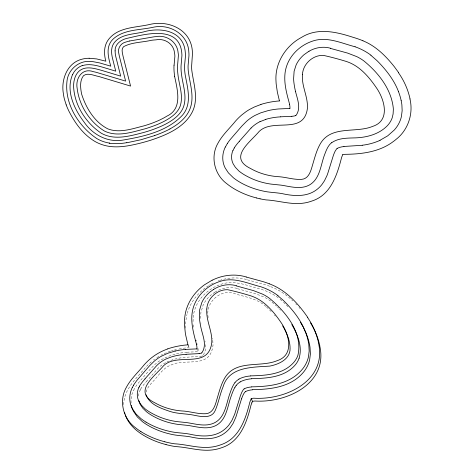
<?xml version="1.0" encoding="UTF-8"?>
<svg xmlns="http://www.w3.org/2000/svg" width="474" height="474" viewBox="0 0 474 474"><rect width="100%" height="100%" fill="white"/><g stroke="black" fill="none" stroke-linecap="round" stroke-linejoin="round"><path stroke-width="0.36" stroke-dasharray="2.37 1.78" d="M193.013 321.65L193.356 315.844A41.268 36.024 -23.5 0 1 194.624 310.091C198.47 297.743 209.046 288.038 221.275 284.216C235.009 279.53 248.844 286.272 262.069 289.573A67.379 58.817 -23.5 0 1 279.192 298.413M123.702 404.66C123.821 389.201 136.281 378.72 145.317 367.711A61.851 53.989 -23.5 0 1 149.411 363.505L152.45 360.868M146.17 391.968C147.698 385.8 153.25 381.837 156.965 376.984C160.97 372.001 165.373 366.835 171.653 364.761C184.724 358.498 207.144 367.865 212.121 349.806A29.957 26.153 -23.5 0 0 213.027 345.125L212.713 338.205M140.138 390.345L140.766 389.089M133.597 390.303L134.871 387.951A47.27 41.262 -23.5 0 1 138.787 382.441L150.779 368.565L155.377 364.068A38.364 33.494 -23.5 0 1 162.227 359.221L168.987 356.093L176.518 353.835M146.193 381.683L158.032 368.304A30.739 26.834 -23.5 0 1 166.955 361.917M153.511 360.033L154.589 359.221M214.894 292.132L210.918 295.053A30.111 26.289 -23.5 0 0 205.289 301.334L204.649 302.329A27.972 24.417 -23.5 0 0 203.026 305.369L200.893 312.579L200.609 319.968M156.811 357.686L158.956 356.359M208.483 285.745L205.704 287.611A47.459 41.428 -23.5 0 0 186.963 314.463M209.425 285.147L210.397 284.59M211.368 284.033L213.353 283.002M160.994 355.222L162.558 354.422M202.7 355.796L202.285 355.968A9.818 8.568 -23.5 0 1 200.354 356.412M166.978 361.958L172.809 359.677A56.359 49.195 -23.5 0 1 187.301 357.165L200.354 356.43M164.146 353.675L169.04 351.714M186.886 352.206L198.085 351.708L196.864 348.894M237.498 288.713L254.562 293.382L263.716 296.914A52.46 45.794 -23.5 0 1 270.855 301.239L276.603 306.109M247.422 279.85L263.811 284.311A103.403 90.261 -23.5 0 1 270.66 286.657M270.654 286.663C278.949 289.786 286.474 294.757 292.808 300.937M280.004 299.23L282.64 301.47M265.979 306.488C257.85 299.153 246.806 297.074 236.573 294.354C221.838 287.06 204.78 302.187 208.21 317.592M266.53 306.945L272.135 312.455M283.493 302.24L284.329 303.028A117.753 102.787 -23.5 0 1 285.158 303.822M277.634 307.111L278.647 308.13M295.729 303.858L296.677 304.853M288.008 306.725L287.451 306.133A117.753 102.787 -23.5 0 0 285.739 304.391M279.642 309.161L280.62 310.209M298.987 307.383L299.858 308.367M274.47 315.032L275.376 316.069M187.947 344.776L189.167 347.59L188.616 345.499M204.946 341.25L205.1 341.926M193.356 327.25L193.137 324.809M205.568 344.669L205.319 350.256L203.47 355.038A2.216 1.937 -23.5 0 1 202.73 355.832M185.761 328.162L185.796 322.273A52.17 45.54 -23.5 0 1 186.987 314.469M218.23 280.934A42.731 37.298 -23.5 0 1 219.184 280.59M219.663 280.424A42.731 37.298 -23.5 0 1 247.452 279.784M169.017 351.637A72.469 63.255 -23.5 0 1 170.687 351.104M171.535 350.843A72.469 63.255 -23.5 0 1 173.241 350.357M174.094 350.126A72.469 63.255 -23.5 0 1 178.337 349.131M179.142 348.971A72.469 63.255 -23.5 0 1 189.167 347.649M197.907 348.194A17.384 15.174 -23.5 0 1 198.179 351.702M176.518 353.829A66.526 58.071 -23.5 0 1 186.886 352.206M131.061 402.941A28.606 24.968 -23.5 0 1 133.532 390.28M214.929 292.18A25.454 22.219 -23.5 0 1 237.575 288.536M200.923 323.345A67.948 59.315 -23.5 0 1 200.863 322.865M140.665 389.047A44.609 38.945 -23.5 0 1 146.253 381.73M138.556 396.045A19.724 17.218 -23.5 0 1 140.031 390.309"/><path stroke-width="0.71" d="M174.1 65.169L174.87 56.424A21.626 18.877 -23.5 0 0 174.503 52.958C173.733 43.821 164.65 38.027 155.934 39.857A56.607 49.415 -23.5 0 0 151.277 40.308C142.182 42.482 132.027 42.127 123.655 46.642C120.923 49.018 122.541 53.195 123.044 56.157L130.569 86.072L98.853 76.51C94.184 75.745 87.957 72.338 83.531 75.674C79.508 80.681 80.473 87.974 81.546 93.828C85.901 107.835 94.427 122.061 107.865 128.887C119.644 133.443 132.388 128.697 143.972 125.853A113.89 99.416 -23.5 0 0 153.772 122.553L157.498 121.012A74.608 65.122 -23.5 0 0 160.076 119.845L163.714 117.996A49.249 42.986 -23.5 0 0 166.724 116.231C182.97 108.742 177.359 89.805 174.586 76.261M299.1 358.208C302.631 346.684 297.601 334.478 291.812 324.601M241.533 398.859L236.153 416.237A64.476 56.282 -23.5 0 1 235.714 417.481L233.072 423.389L230.139 427.821A26.603 23.22 -23.5 0 1 225.683 432.318C215.753 440.559 201.983 439.487 190.198 436.827C183.716 435.695 177.063 435.742 170.646 434.143A85.32 74.477 -23.5 0 1 153.114 428.099L152.634 427.868A81.279 70.952 -23.5 0 1 149.346 426.15L147.236 424.917A62.029 54.143 -23.5 0 1 142.301 421.552L137.324 416.919L133.478 411.319A28.606 24.968 -23.5 0 1 131.825 407.202M251.848 402.864L251.753 403.113A62.609 54.652 -23.5 0 0 250.971 405.27C246.871 422.18 240.128 441.821 221.714 447.699A36.794 32.119 -23.5 0 1 214.171 449.678C201.278 451.841 188.682 447.284 175.854 446.609A86.025 75.093 -23.5 0 1 169.805 445.519L166.06 444.636M232.995 150.477L234.274 147.983M138.912 387.531L139.546 386.274M72.617 74.424C65.525 90.789 74.199 109.174 84.242 122.286C92.685 134.723 107.675 142.633 122.796 140.108C143.989 136.524 167.269 131.369 182.508 115.129C192.237 103.895 187.597 87.974 185.204 74.981A94.095 82.138 -23.5 0 1 184.937 73.067L184.765 71.503A55.132 48.129 -23.5 0 1 184.54 67.326L184.552 66.532A29.175 25.466 -23.5 0 1 184.647 64.849L185.423 56.436A55.387 48.348 -23.5 0 0 185.441 54.871L185.423 54.196A20.832 18.184 -23.5 0 0 185.316 52.863C184.119 30.644 160.822 26.793 143.314 31.983C133.538 34.377 120.704 33.927 114.05 42.98C110.643 47.69 111.331 53.894 112.723 59.179L115.733 71.147L103.048 67.32C96.412 65.418 89.017 63.368 82.209 65.714M225.357 147.053L227.336 143.557M132.376 387.489L133.644 385.137M234.962 387.252L236.165 385.457M234.938 382.642L233.741 384.438A35.526 31.011 -23.5 0 0 231.958 388.046L231.294 389.628A79.122 69.068 -23.5 0 0 230.127 392.839C226.193 403.25 225.482 417.748 213.922 423.086C205.621 426.849 196.39 424.147 187.864 422.778A54.984 47.992 -23.5 0 0 185.891 422.524L176.808 421.587A74.507 65.039 -23.5 0 1 152.936 413.861A58.468 51.038 -23.5 0 1 145.234 408.979L141.542 405.335L139.22 401.946A19.724 17.218 -23.5 0 1 138.805 387.501M239.234 141.394L251.078 128.01M144.967 378.874L156.805 365.49A30.739 26.834 -23.5 0 1 165.734 359.102L171.582 356.863A56.359 49.195 -23.5 0 1 186.081 354.351M331.729 142.686C338.033 138.248 346.115 138.13 353.515 137.922C365.484 137.774 378.181 134.806 386.932 126.137A22.136 19.321 -23.5 0 0 392.17 117.919L393.1 113.979L393.349 109.476A38.951 33.998 -23.5 0 0 393.248 107.74C391.08 88.739 378.282 72.694 363.902 60.95A52.46 45.794 -23.5 0 0 356.768 56.619L347.608 53.094L330.544 48.419M213.667 289.318L209.698 292.239A30.111 26.289 -23.5 0 0 204.069 298.519L203.423 299.515A27.972 24.417 -23.5 0 0 201.806 302.554L199.673 309.765L199.382 317.153A67.948 59.315 -23.5 0 0 199.696 320.531A97.685 85.273 -23.5 0 0 201.094 328.286C202.819 335.971 206.925 344.776 202.25 352.223A2.216 1.937 -23.5 0 1 201.503 353.023M309.001 51.204L303.964 54.759A30.111 26.289 -23.5 0 0 298.336 61.045L297.696 62.041A27.972 24.417 -23.5 0 0 296.072 65.08L294.117 71.242L293.607 78.755A66.532 58.077 -23.5 0 0 293.969 83.057A100.328 87.577 -23.5 0 0 295.545 91.571M238.979 379.194L237.462 380.166A11.601 10.132 -23.5 0 0 234.944 382.648M240.2 382.003L238.689 382.98A11.601 10.132 -23.5 0 0 236.171 385.463M169.923 128.916C177.809 124.615 185.482 118.749 189.339 110.401C195.205 97.733 189.76 83.904 188.279 70.928A50.191 43.815 -23.5 0 1 188.065 66.704L188.077 66.176A26.414 23.054 -23.5 0 1 188.178 64.636L188.954 55.837A62.426 54.492 -23.5 0 0 188.966 54.593L188.948 53.852A22.556 19.695 -23.5 0 0 188.853 52.495C188.415 34.306 169.544 23.362 152.865 27.326C139.457 30.271 123.311 29.311 112.741 39.437C105.477 46.713 108.279 57.573 110.786 66.17L99.836 62.977L93.431 61.739A37.736 32.943 -23.5 0 0 91.689 61.561C79.543 59.688 67.906 69.417 66.947 81.534C64.565 104.073 78.654 126.345 96.856 138.609A39.318 34.324 -23.5 0 0 109.239 143.077M212.133 280.187L204.484 284.797A47.459 41.428 -23.5 0 0 185.743 311.655A52.17 45.54 -23.5 0 0 184.587 319.458L184.534 325.348L185.257 332.464A114.252 99.73 -23.5 0 0 185.796 335.622L187.947 344.776M201.474 352.982L201.059 353.16A9.818 8.568 -23.5 0 1 199.133 353.604M380.035 140.263L387.72 135.825L394.35 129.965A31.26 27.291 -23.5 0 0 401.407 116.568L402.153 110.655L401.887 104.92A61.709 53.864 -23.5 0 0 401.395 101.762L401.158 100.577M260.025 121.67L265.849 119.389M167.814 348.9C160.556 351.43 153.789 355.411 148.19 360.696A61.851 53.989 -23.5 0 0 144.096 364.897C138.224 372.25 131.043 378.661 126.528 387.015C118.63 400.388 122.861 418.56 135.374 427.619A67.705 59.096 -23.5 0 0 140.908 431.601M154.785 135.552L140.991 139.735L126.801 142.775M260.961 104.452L254.408 106.976L249.721 109.364A45.439 39.668 -23.5 0 0 245.947 111.74L241.675 115.028A60.008 52.383 -23.5 0 0 235.584 121.018C229.7 128.359 222.531 134.776 218.01 143.136C210.118 156.509 214.349 174.675 226.856 183.734A67.705 59.096 -23.5 0 0 232.39 187.716L233.623 188.492A92.027 80.331 -23.5 0 0 256.339 197.895M175.291 351.021L167.766 353.278L161.006 356.412A38.364 33.494 -23.5 0 0 154.157 361.259L149.553 365.756L137.549 379.615A47.27 41.262 -23.5 0 0 133.627 385.131M129.603 40.995L154.174 36.788A60.121 52.478 -23.5 0 1 155.436 36.688C166.184 34.389 177.377 41.748 178.141 52.958A23.848 20.82 -23.5 0 1 178.402 55.47L177.602 65.193A44.165 38.554 -23.5 0 0 177.525 69.548A74.015 64.612 -23.5 0 0 177.981 74.785C179.095 85.202 183.722 96.103 180.049 106.49C177.252 113.482 170.522 117.907 164.146 121.32A70.561 61.596 -23.5 0 1 159.963 123.353L158.198 124.129A91.6 79.958 -23.5 0 1 154.293 125.699L150.015 127.233A128.395 112.077 -23.5 0 1 145.127 128.786C132.098 132.098 117.327 137.377 104.375 131.002C89.71 121.996 79.176 105.506 77.167 88.419C75.253 78.37 82.227 67.527 93.319 71.669A55.814 48.721 -23.5 0 1 96.465 72.386L125.622 81.095L119.43 56.442A47.886 41.801 -23.5 0 1 118.927 54.018C117.143 48.609 120.698 42.986 126.208 41.943A32.102 28.019 -23.5 0 1 129.603 41.001M199.133 353.616L186.081 354.297M362.213 145.287L343.952 146.466M251.38 386.849C269.113 386.588 288.802 384.503 301.369 370.401A31.26 27.291 -23.5 0 0 308.426 356.999L309.172 351.092L308.805 344.574A62.722 54.753 -23.5 0 0 308.414 342.198L308.171 341.013A79.395 69.305 -23.5 0 0 304.77 330.242C300.605 320.057 293.756 311.24 286.225 303.319A117.753 102.787 -23.5 0 0 283.108 300.208L277.871 295.705M252.606 389.664C270.334 389.403 290.029 387.311 302.596 373.216A31.26 27.291 -23.5 0 0 309.652 359.813L310.399 353.906L310.026 347.389A62.722 54.753 -23.5 0 0 309.635 345.013L309.398 343.828A79.395 69.305 -23.5 0 0 305.997 333.056L303.247 327.22M250.343 375.87C265.339 375.538 282.421 374.721 293.353 362.888A22.005 19.209 -23.5 0 0 297.897 355.393C303.093 332.908 285.792 311.951 269.635 298.424A52.46 45.794 -23.5 0 0 262.495 294.099L253.341 290.568L236.277 285.899M251.564 378.679C266.56 378.353 283.642 377.535 294.579 365.703A22.005 19.209 -23.5 0 0 299.118 358.208M291.848 116.32L280.353 116.817M185.66 349.391L196.864 348.894M289.845 108.457L278.647 108.955A66.526 58.071 -23.5 0 0 268.272 110.578L260.747 112.842L254.917 115.466A38.584 33.678 -23.5 0 0 246.551 121.338L241.9 126.025L230.53 139.178A49.42 43.14 -23.5 0 0 227.324 143.551M89.118 58.243L96.666 58.924L105.844 61.193C103.794 53.929 103.747 45.457 108.682 39.271C118.251 27.089 135.38 27.676 149.144 24.589C168.679 19.588 191.668 29.791 192.391 52.134A27.089 23.647 -23.5 0 1 192.48 53.574L191.597 66.455A46.434 40.533 -23.5 0 0 191.816 70.502C193.611 84.165 198.938 98.977 192.189 112.19C184.19 127.636 166.546 134.912 150.987 140.132A163.489 142.71 -23.5 0 1 137.863 143.752C127.577 146.211 116.74 148.113 106.235 145.814A43.318 37.813 -23.5 0 1 92.454 139.877C82.061 132.939 74.649 122.339 69.026 111.366A95.013 82.938 -23.5 0 1 66.212 104.914M109.79 143.13L109.251 143.047M260.066 198.825L256.316 197.936M164.833 441.821L168.584 442.71A86.025 75.093 -23.5 0 0 174.628 443.8C187.455 444.464 200.058 449.026 212.95 446.869A36.794 32.119 -23.5 0 0 220.493 444.885C238.926 439.007 245.615 419.371 249.751 402.456A62.609 54.652 -23.5 0 1 250.527 400.299L250.627 400.05A34.454 30.075 -23.5 0 1 251.244 398.575L252.47 401.389A34.454 30.075 -23.5 0 0 251.848 402.864M246.202 277.035L262.584 281.497A103.403 90.261 -23.5 0 1 269.433 283.843M355.091 46.772C341.28 43.181 326.663 36.036 312.319 41.197C300.403 45.166 290.147 54.729 286.385 66.84A41.564 36.279 -23.5 0 0 285.004 73.565C283.938 83.643 286.699 93.556 289.318 103.19A45.871 40.041 -23.5 0 1 289.561 104.274M269.428 283.849C285.84 289.91 298.063 303.425 307.786 317.462M362.93 40.788C374.762 45.54 384.23 54.498 392.259 64.174A152.047 132.726 -23.5 0 1 394.415 66.84L398.504 72.433M146.01 422.103L148.125 423.335A81.279 70.952 -23.5 0 0 151.413 425.054L151.887 425.291A85.32 74.477 -23.5 0 0 169.425 431.328C176.05 432.993 182.928 432.869 189.612 434.131C201.201 436.75 214.722 437.579 224.457 429.497A26.603 23.22 -23.5 0 0 228.906 425L231.845 420.574L234.494 414.667A64.476 56.282 -23.5 0 0 234.932 413.423L240.306 396.045A43.697 38.145 -23.5 0 1 242.161 391.589L243.079 390.043A4.242 3.703 -23.5 0 1 243.6 389.379A2.98 2.601 -23.5 0 1 244.175 388.976M140.902 431.607L142.141 432.377A92.027 80.331 -23.5 0 0 164.851 441.774M370.852 55.268L376.913 60.571A120.834 105.483 -23.5 0 1 379.206 62.882C387.151 71.219 394.291 80.592 398.421 91.435M300.368 322.279L300.931 323.191M282.676 325.94L283.411 327.179M301.215 323.641L302.975 326.699M283.784 327.801C287.582 334.733 290.663 342.601 289.981 350.636C288.571 360.08 278.208 364.382 269.919 366.082C252.814 367.344 229.132 366.313 223.064 386.831C219.889 394.469 218.532 402.728 215.291 410.336C211.724 419.206 200.538 416.545 193.268 415.07C185.63 413.589 177.714 413.867 170.231 411.515C161.148 408.392 149.553 404.749 146.093 394.795M125.284 414.91C127.405 421.066 131.6 426.333 136.595 430.433A67.705 59.096 -23.5 0 0 142.129 434.415L143.361 435.191A92.027 80.331 -23.5 0 0 166.078 444.588M66.224 104.908L64.458 99.315A58.663 51.21 -23.5 0 1 63.386 93.704C60.879 79.822 67.154 62.769 82.085 59.173A24.855 21.697 -23.5 0 1 89.118 58.266M124.567 412.516L124.905 413.719M196.888 343.869L197.006 344.296M279.429 100.891L277.349 92.092L276.188 84.017A78.447 68.481 -23.5 0 1 275.998 81.048C274.754 62.995 285.846 45.623 301.624 37.333C317.598 27.356 336.54 31.93 353.13 37.333A102.017 89.053 -23.5 0 1 362.948 40.764M195.91 340.273L196.07 340.877M295.533 91.577C297.352 99.019 301.061 107.61 296.481 114.803A1.985 1.73 -23.5 0 1 295.764 115.532L295.58 115.585A3.863 3.371 -23.5 0 1 295.326 115.68M196.58 344.711C193.919 334.389 190.684 323.813 192.136 313.03A41.268 36.024 -23.5 0 1 193.404 307.276C197.249 294.929 207.825 285.224 220.054 281.402C233.789 276.709 247.612 283.47 260.842 286.758A67.379 58.817 -23.5 0 1 277.965 295.598M409.951 98.965C413.512 113.618 408.179 129.858 396.264 139.214A47.116 41.125 -23.5 0 1 393.272 141.56C379.526 151.964 361.958 154.133 345.25 154.323A16.341 14.267 -23.5 0 0 342.726 154.678M319.695 345.664C328.506 383.561 286.74 403.072 254.994 401.022A16.341 14.267 -23.5 0 0 252.47 401.371M318.469 342.85C327.285 380.746 285.514 400.257 253.768 398.207A16.341 14.267 -23.5 0 0 251.244 398.557M310.523 322.913A93.354 81.487 -23.5 0 1 319.784 345.641M212.151 280.229A42.731 37.298 -23.5 0 1 246.231 276.97M167.79 348.823A72.469 63.255 -23.5 0 1 187.941 344.835M307.638 317.556A93.354 81.487 -23.5 0 1 318.558 342.826M131.541 406.082A28.606 24.968 -23.5 0 1 131.411 405.46M241.556 398.859A43.697 38.145 -23.5 0 1 243.387 394.404L244.3 392.857A4.242 3.703 -23.5 0 1 244.827 392.194A2.98 2.601 -23.5 0 1 245.396 391.791M245.331 391.66A16.252 14.184 -23.5 0 1 252.595 389.824M196.526 344.728A17.384 15.174 -23.5 0 1 196.953 348.888M175.291 351.015A66.526 58.071 -23.5 0 1 185.66 349.397M132.305 387.465A28.606 24.968 -23.5 0 0 132.24 408.511L136.103 414.104L141.086 418.732A62.029 54.143 -23.5 0 0 146.016 422.097M244.11 388.846A16.252 14.184 -23.5 0 1 251.368 387.009M139.184 401.816A19.724 17.218 -23.5 0 0 140.446 404.755L142.769 408.15L146.49 411.764A58.468 51.038 -23.5 0 0 154.133 416.699A74.507 65.039 -23.5 0 0 178.034 424.396L187.117 425.332A54.984 47.992 -23.5 0 1 189.09 425.593C197.753 426.991 207.203 429.752 215.575 425.699C226.779 420.136 227.431 405.951 231.348 395.654A79.122 69.068 -23.5 0 1 232.515 392.442L233.167 390.86A35.526 31.011 -23.5 0 1 234.95 387.246M139.083 401.466A19.724 17.218 -23.5 0 1 138.9 400.755M240.122 381.854A26.248 22.912 -23.5 0 1 251.558 378.809M213.703 289.365A25.454 22.219 -23.5 0 1 236.354 285.721M139.445 386.233A44.609 38.945 -23.5 0 1 145.026 378.916M238.902 379.04A26.248 22.912 -23.5 0 1 250.337 375.995M398.332 72.54A94.077 82.121 -23.5 0 1 410.057 98.942M342.726 154.69A34.454 30.075 -23.5 0 0 342.11 156.165L342.015 156.414A56.602 49.409 -23.5 0 0 341.564 157.617C337.18 174.752 330.858 195.01 311.975 201A36.794 32.119 -23.5 0 1 304.432 202.985C291.54 205.141 278.937 200.585 266.115 199.91A86.025 75.093 -23.5 0 1 260.066 198.819M260.943 104.404A73.073 63.789 -23.5 0 1 279.423 100.944M355.085 46.778A66.591 58.124 -23.5 0 1 370.935 55.18M398.415 91.441A78.791 68.777 -23.5 0 1 401.164 100.577M380.071 140.345A53.201 46.44 -23.5 0 1 362.213 145.245M337.097 148.433A15.719 13.722 -23.5 0 1 343.946 146.602M337.156 148.54A2.98 2.601 -23.5 0 0 336.587 148.943L335.159 151.159A43.697 38.145 -23.5 0 0 333.311 155.614L327.913 172.986A59.481 51.927 -23.5 0 1 326.906 175.736L324.459 180.795L321.893 184.57A26.603 23.22 -23.5 0 1 317.438 189.067C307.507 197.308 293.738 196.242 281.959 193.582C275.471 192.444 268.817 192.497 262.406 190.892A85.32 74.477 -23.5 0 1 244.874 184.854L244.394 184.617A81.279 70.952 -23.5 0 1 241.106 182.899L238.991 181.666A60.921 53.183 -23.5 0 1 233.386 177.774L228.444 172.921L225.233 168.069A28.606 24.968 -23.5 0 1 225.286 147.029M289.507 104.292A17.384 15.174 -23.5 0 1 289.934 108.451M309.024 51.245A25.365 22.142 -23.5 0 1 330.615 48.265M331.723 142.68A11.601 10.132 -23.5 0 0 329.217 145.168L328.008 146.964A27.93 24.381 -23.5 0 0 327.226 148.398L326.675 149.535A46.268 40.391 -23.5 0 0 326.213 150.566L325.561 152.154A69.678 60.826 -23.5 0 0 325.016 153.594C320.59 164.259 320.454 179 309.048 185.192C300.931 189.387 291.575 186.934 283.091 185.453A59.694 52.104 -23.5 0 0 280.667 185.103L271.075 184.108A74.507 65.039 -23.5 0 1 247.203 176.381A57.443 50.143 -23.5 0 1 238.991 171.096L235.377 167.328L233.172 163.862A19.6 17.105 -23.5 0 1 232.912 150.454M234.209 147.953A46.896 40.936 -23.5 0 1 239.281 141.43M251.09 128.021A30.739 26.834 -23.5 0 1 260.001 121.622M265.837 119.33A56.359 49.195 -23.5 0 1 280.347 116.877M295.338 115.733A14.261 12.448 -23.5 0 1 291.854 116.272M174.675 76.237A62.556 54.605 -23.5 0 1 174.011 65.169M72.7 74.448A15.772 13.764 -23.5 0 1 82.156 65.566M169.947 128.964A91.82 80.153 -23.5 0 1 154.767 135.499M126.789 142.662A52.833 46.12 -23.5 0 1 109.749 143.296M115.099 50.86L115.247 53.438A34.187 29.838 -23.5 0 0 115.401 54.516L115.514 55.185A51.216 44.71 -23.5 0 0 115.84 56.797L120.68 76.124L101.649 70.383C95.203 68.629 87.477 66.123 81.131 69.642C75.455 72.877 73.624 79.952 73.594 86.055C74.163 104.95 85.889 123.05 101.442 133.312C114.572 140.654 130.131 135.991 143.658 132.489A129.876 113.369 -23.5 0 0 153.659 129.295L159.015 127.192A72.688 63.451 -23.5 0 0 168.175 122.719C174.604 118.95 181.056 113.914 183.604 106.632C187.171 95.914 182.751 84.763 181.471 74.051A67.853 59.232 -23.5 0 1 181.032 68.736A39.123 34.152 -23.5 0 1 181.104 65.169L181.921 55.636A24.31 21.223 -23.5 0 0 181.892 54.486C180.523 25.874 148.522 33.304 130.166 37.636A54.492 47.566 -23.5 0 0 128.389 38.044C122.037 39.111 114.773 43.602 115.099 50.86M206.818 309.024C205.852 320.477 212.411 330.953 211.807 342.311A29.957 26.153 -23.5 0 1 210.894 346.998C204.649 367.883 176.731 352.727 163.453 365.851C154.536 376.605 132.187 391.832 154.957 402.859C163.157 407.533 172.435 410.217 181.832 410.958C189.944 411.26 197.782 414.205 205.929 413.707C213.448 413.127 215.303 404.778 217.056 398.859C219.195 391.696 221.056 384.307 224.86 377.796C235.88 359.452 260.149 367.676 276.863 360.785C294.745 355.186 289.075 334.691 281.449 323.126C273.694 311.619 264.012 299.9 250.26 295.663C242.83 293.4 235.305 291.368 227.733 289.715C217.151 289.264 207.209 298.436 206.818 309.024M302.448 74.691C301.482 86.138 308.041 96.619 307.436 107.977A29.957 26.153 -23.5 0 1 306.53 112.658C300.285 133.55 272.366 118.387 259.088 131.517C250.171 142.271 227.822 157.492 250.592 168.525C258.792 173.2 268.065 175.884 277.462 176.624C285.573 176.921 293.418 179.871 301.565 179.373C309.084 178.793 310.938 170.439 312.692 164.525C314.831 157.356 316.691 149.974 320.495 143.456C331.51 125.118 355.784 133.342 372.493 126.451C390.38 120.852 384.71 100.358 377.085 88.786C369.329 77.286 359.648 65.56 345.896 61.33C338.466 59.066 330.941 57.034 323.363 55.375C312.781 54.925 302.839 64.103 302.448 74.691"/></g></svg>
